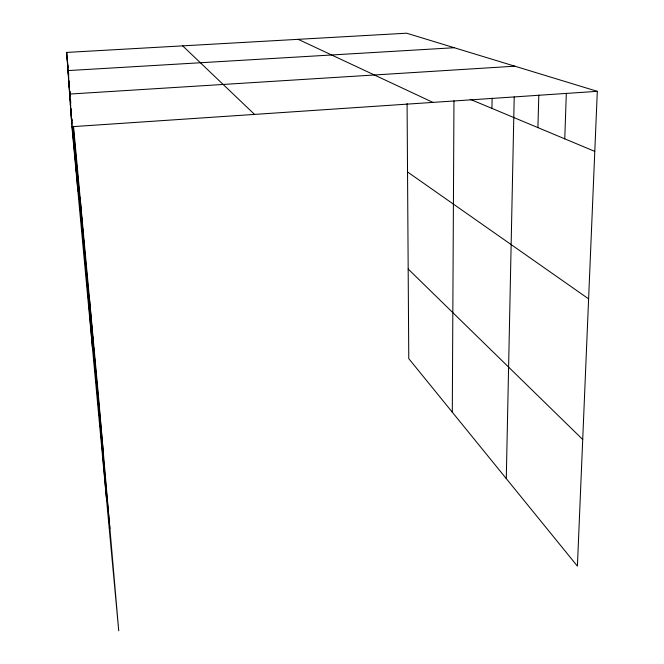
<?xml version="1.0" encoding="UTF-8"?>
<svg xmlns="http://www.w3.org/2000/svg" width="664" height="664" viewBox="0 0 664 664"><rect width="100%" height="100%" fill="white"/><g stroke="black" fill="none" stroke-linecap="round" stroke-linejoin="round"><path stroke-width="1" d="M452.292 412.186L453.969 100.77M491.949 108.398L492.107 98.197M506.283 478.619L514.21 96.994M537.923 127.621L538.803 95.052M564.765 138.851L566.317 93.375M73.563 126.774L98.056 391.544L118.74 630.8L71.903 126.7L66.69 52.423L406.617 33.2L597.309 91.333L577.406 566.126L408.767 358.626L407.082 103.559M71.903 126.7L597.309 91.333M514.849 66.192L69.612 94.064L70.749 106.381M454.259 47.725L67.96 70.591L68.724 78.792M470.212 99.309L594.795 151.4M298.186 39.334L432.961 102.397M407.53 171.959L588.611 298.875M182.675 45.866L254.561 114.407M408.169 269.011L582.71 439.485M66.69 52.423L67.438 60.515M67.62 62.532L68.093 67.587M68.467 71.637L68.749 74.667M67.072 57.951L68.732 77.298M69.114 81.398L69.396 84.469M68.915 80.842L69.388 85.963M69.861 91.093L70.052 93.143M73.181 126.965L103.302 452.259M68.458 77.646L69.413 87.922M69.695 91.01L70.077 95.126M70.55 100.264L70.741 102.322M69.006 85.432L70.035 96.595M70.318 99.641L70.699 103.7M71.164 108.772L71.355 110.805M72.766 126.027L73.804 137.191M71.04 109.46L71.421 113.569M71.895 118.707L72.085 120.757M72.658 126.924L109.9 528.561M70.284 103.692L71.43 115.984M71.712 119.055L72.094 123.155M72.376 126.226L75.605 161.061M71.04 114.49L71.994 124.774M72.185 126.832L76.675 175.147M89.441 298.443L106.34 497.311M80.095 197.374L92.487 348.285M73.032 126.998L77.879 191.033"/></g></svg>
